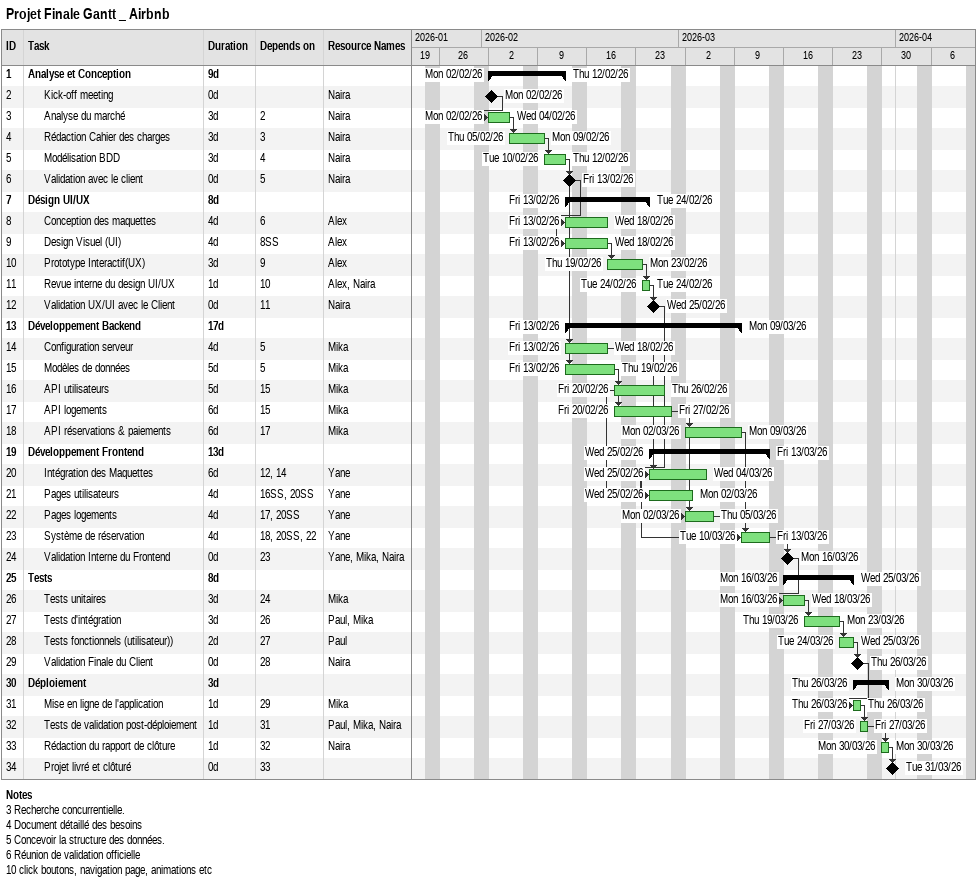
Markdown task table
Projet Finale Gantt _ Airbnb

| ID | Level | Task | Duration | Start | Finish | Predecessors | Resources |
|---|---|---|---|---|---|---|---|
| 1 | 1 | **Analyse et Conception** | 9d | 2026-02-02 | 2026-02-12 |  |  |
| 2 | 2 | Kick-off meeting | 0d | 2026-02-02 | 2026-02-02 |  | Naira |
| 3 | 2 | Analyse du marché | 3d | 2026-02-02 | 2026-02-04 | 2 | Naira |
| 4 | 2 | Rédaction Cahier des charges | 3d | 2026-02-05 | 2026-02-09 | 3 | Naira |
| 5 | 2 | Modélisation BDD | 3d | 2026-02-10 | 2026-02-12 | 4 | Naira |
| 6 | 2 | Validation avec le client | 0d | 2026-02-13 | 2026-02-13 | 5 | Naira |
| 7 | 1 | **Désign UI/UX** | 8d | 2026-02-13 | 2026-02-24 |  |  |
| 8 | 2 | Conception des maquettes | 4d | 2026-02-13 | 2026-02-18 | 6 | Alex |
| 9 | 2 | Design Visuel (UI) | 4d | 2026-02-13 | 2026-02-18 | 8SS | Alex |
| 10 | 2 | Prototype Interactif(UX) | 3d | 2026-02-19 | 2026-02-23 | 9 | Alex |
| 11 | 2 | Revue interne du design UI/UX | 1d | 2026-02-24 | 2026-02-24 | 10 | Alex, Naira |
| 12 | 2 | Validation UX/UI avec le Client | 0d | 2026-02-25 | 2026-02-25 | 11 | Naira |
| 13 | 1 | **Développement Backend** | 17d | 2026-02-13 | 2026-03-09 |  |  |
| 14 | 2 | Configuration serveur | 4d | 2026-02-13 | 2026-02-18 | 5 | Mika |
| 15 | 2 | Modèles de données | 5d | 2026-02-13 | 2026-02-19 | 5 | Mika |
| 16 | 2 | API utilisateurs | 5d | 2026-02-20 | 2026-02-26 | 15 | Mika |
| 17 | 2 | API logements | 6d | 2026-02-20 | 2026-02-27 | 15 | Mika |
| 18 | 2 | API réservations & paiements | 6d | 2026-03-02 | 2026-03-09 | 17 | Mika |
| 19 | 1 | **Développement Frontend** | 13d | 2026-02-25 | 2026-03-13 |  |  |
| 20 | 2 | Intégration des Maquettes | 6d | 2026-02-25 | 2026-03-04 | 12, 14 | Yane |
| 21 | 2 | Pages utilisateurs | 4d | 2026-02-25 | 2026-03-02 | 16SS, 20SS | Yane |
| 22 | 2 | Pages logements | 4d | 2026-03-02 | 2026-03-05 | 17, 20SS | Yane |
| 23 | 2 | Système de réservation | 4d | 2026-03-10 | 2026-03-13 | 18, 20SS, 22 | Yane |
| 24 | 2 | Validation Interne du Frontend | 0d | 2026-03-16 | 2026-03-16 | 23 | Yane, Mika, Naira |
| 25 | 1 | **Tests** | 8d | 2026-03-16 | 2026-03-25 |  |  |
| 26 | 2 | Tests unitaires | 3d | 2026-03-16 | 2026-03-18 | 24 | Mika |
| 27 | 2 | Tests d'intégration | 3d | 2026-03-19 | 2026-03-23 | 26 | Paul, Mika |
| 28 | 2 | Tests fonctionnels (utilisateur)) | 2d | 2026-03-24 | 2026-03-25 | 27 | Paul |
| 29 | 2 | Validation Finale du Client | 0d | 2026-03-26 | 2026-03-26 | 28 | Naira |
| 30 | 1 | **Déploiement** | 3d | 2026-03-26 | 2026-03-30 |  |  |
| 31 | 2 | Mise en ligne de l'application | 1d | 2026-03-26 | 2026-03-26 | 29 | Mika |
| 32 | 2 | Tests de validation post-déploiement | 1d | 2026-03-27 | 2026-03-27 | 31 | Paul, Mika, Naira |
| 33 | 2 | Rédaction du rapport de clôture | 1d | 2026-03-30 | 2026-03-30 | 32 | Naira |
| 34 | 2 | Projet livré et clôturé | 0d | 2026-03-31 | 2026-03-31 | 33 |  |

Notes
- 3: Recherche concurrentielle.
- 4: Document détaillé des besoins
- 5: Concevoir la structure des données.
- 6: Réunion de validation officielle
- 10: click boutons, navigation page, animations etc
